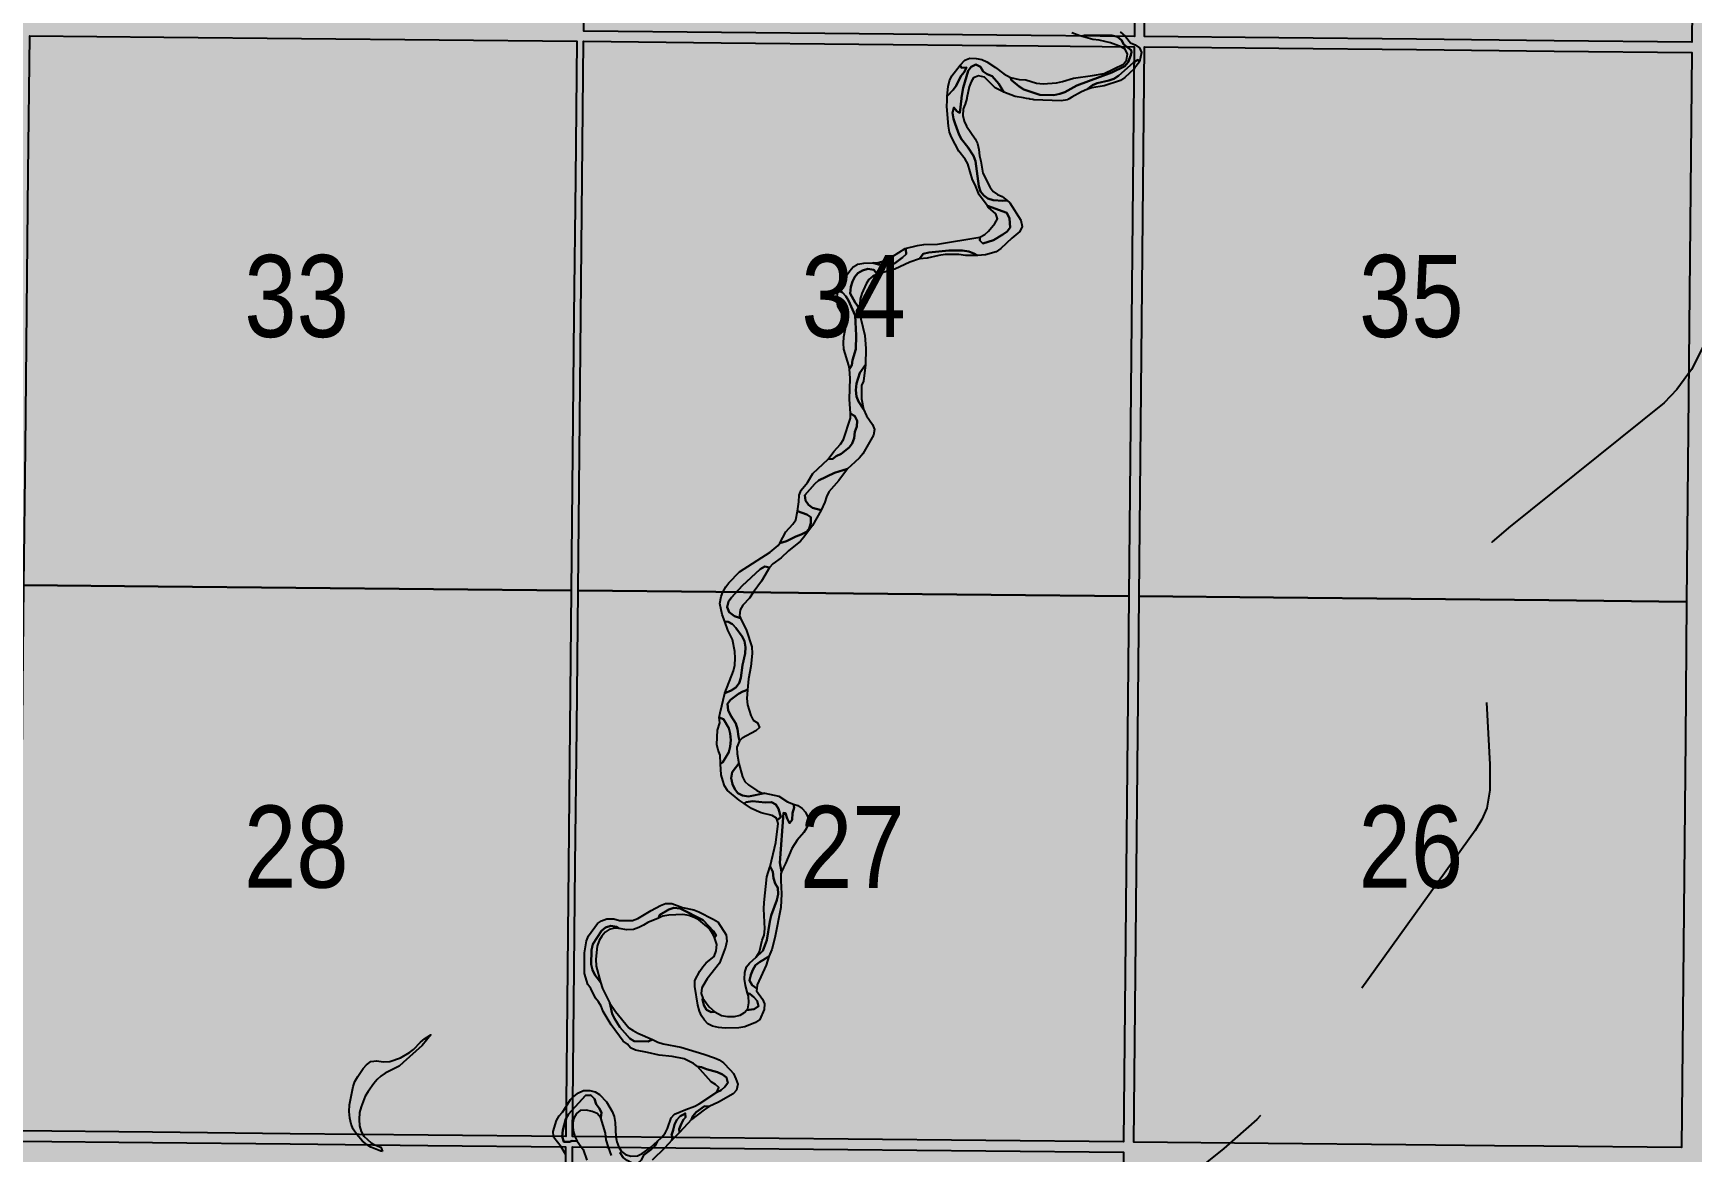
# Model space of a CAD drawing. Extents: x 403018 to 417191, y 6033193 to 6042673.
# Drawn here: x 413162 to 413323.8, y 6037164.9 to 6037274 of the extents above; entities that cross this region are included whole.
import ezdxf

# ---------------------------------------------------------------- set-up
doc = ezdxf.new("R2010")
doc.units = 0
doc.header["$LTSCALE"] = 5
doc.linetypes.add('DASHED2', pattern=[9.525, 6.35, -3.175])
for name, color, linetype in [('Quarters', 8, 'Continuous'), ('RoadSeg', 57, 'DASHED2'), ('T-WATER', 160, 'Continuous')]:
    doc.layers.add(name, color=color, linetype=linetype)
doc.layers.add('ROUTE-MAP-BACKGROUND-H', color=7, linetype='Continuous', true_color=0xf0ebff)
doc.styles.add('120', font='ARIALN.TTF', dxfattribs={"height": 13})

msp = doc.modelspace()

# ---------------------------------------------------------------- hatches: boundary and pattern name
at = {"layer": 'ROUTE-MAP-BACKGROUND-H'}
h = msp.add_hatch(color=256, dxfattribs=at)
h.dxf.hatch_style = 1
h.paths.add_polyline_path([(412923.423, 6037807.465), (416092.9, 6037807.465), (416092.9, 6035965.758), (412923.423, 6035965.758)])

# ---------------------------------------------------------------- linework, layer by layer
at = {"layer": 'Quarters'}
for points in [[(413269.541, 6037286.77), (413269.414, 6037273.714), (413255.988, 6037273.848), (413242.562, 6037273.982), (413229.136, 6037274.116), (413215.71, 6037274.25), (413215.841, 6037287.307), (413215.976, 6037300.699), (413216.111, 6037314.09), (413216.245, 6037327.482), (413229.666, 6037327.347), (413243.087, 6037327.213), (413256.508, 6037327.078), (413269.929, 6037326.944), (413269.8, 6037313.553), (413269.67, 6037300.161), (413269.541, 6037286.77)], [(413323.909, 6037286.222), (413323.788, 6037273.166), (413310.362, 6037273.303), (413296.936, 6037273.439), (413283.51, 6037273.573), (413270.419, 6037273.704), (413270.545, 6037286.76), (413270.674, 6037300.151), (413270.804, 6037313.543), (413270.933, 6037326.934), (413284.02, 6037326.803), (413297.441, 6037326.668), (413310.861, 6037326.532), (413324.282, 6037326.396), (413324.158, 6037313.005), (413324.034, 6037299.614), (413323.909, 6037286.222)], [(413174.212, 6037220.087), (413161.12, 6037220.218), (413161.259, 6037233.61), (413161.398, 6037247.002), (413161.538, 6037260.394), (413161.677, 6037273.786), (413174.764, 6037273.655), (413188.186, 6037273.521), (413201.608, 6037273.387), (413215.03, 6037273.253), (413214.896, 6037259.861), (413214.761, 6037246.469), (413214.626, 6037233.077), (413214.491, 6037219.685), (413201.065, 6037219.819), (413187.638, 6037219.953), (413174.212, 6037220.087)], [(413269.011, 6037232.534), (413268.88, 6037219.142), (413255.45, 6037219.276), (413242.02, 6037219.41), (413228.591, 6037219.544), (413215.161, 6037219.678), (413215.296, 6037233.07), (413215.43, 6037246.462), (413215.565, 6037259.854), (413215.7, 6037273.246), (413229.126, 6037273.112), (413242.552, 6037272.978), (413255.978, 6037272.843), (413256.913, 6037272.834), (413269.405, 6037272.71), (413269.274, 6037259.318), (413269.142, 6037245.926), (413269.011, 6037232.534)], [(413323.405, 6037231.986), (413323.28, 6037218.594), (413309.848, 6037218.73), (413296.415, 6037218.867), (413282.982, 6037219.001), (413269.884, 6037219.132), (413270.015, 6037232.524), (413270.147, 6037245.916), (413270.278, 6037259.308), (413270.409, 6037272.7), (413283.5, 6037272.569), (413296.927, 6037272.435), (413310.353, 6037272.298), (413323.779, 6037272.162), (413323.654, 6037258.77), (413323.53, 6037245.378), (413323.405, 6037231.986)], [(413173.663, 6037166.854), (413160.567, 6037166.985), (413160.702, 6037180.042), (413160.841, 6037193.434), (413160.981, 6037206.826), (413161.12, 6037220.218), (413174.212, 6037220.087), (413187.638, 6037219.953), (413201.065, 6037219.819), (413214.491, 6037219.685), (413214.357, 6037206.293), (413214.222, 6037192.901), (413214.087, 6037179.509), (413213.956, 6037166.451), (413200.525, 6037166.586), (413187.094, 6037166.72), (413173.663, 6037166.854)], [(413268.486, 6037178.965), (413268.359, 6037165.908), (413254.925, 6037166.042), (413241.492, 6037166.176), (413228.059, 6037166.311), (413214.625, 6037166.445), (413214.757, 6037179.502), (413214.891, 6037192.894), (413215.026, 6037206.286), (413215.161, 6037219.678), (413228.591, 6037219.544), (413242.02, 6037219.41), (413255.45, 6037219.276), (413268.88, 6037219.142), (413268.749, 6037205.75), (413268.618, 6037192.357), (413268.486, 6037178.965)], [(413322.907, 6037178.417), (413322.785, 6037165.36), (413309.346, 6037165.496), (413304.539, 6037165.545), (413295.907, 6037165.633), (413282.467, 6037165.767), (413269.363, 6037165.898), (413269.491, 6037178.955), (413269.622, 6037192.347), (413269.753, 6037205.74), (413269.884, 6037219.132), (413282.982, 6037219.001), (413296.415, 6037218.867), (413309.848, 6037218.73), (413323.28, 6037218.594), (413323.156, 6037205.202), (413323.031, 6037191.81), (413322.907, 6037178.417)], [(413173.1, 6037112.281), (413159.999, 6037112.412), (413160.139, 6037125.804), (413160.278, 6037139.196), (413160.417, 6037152.588), (413160.556, 6037165.98), (413173.652, 6037165.85), (413187.084, 6037165.715), (413200.515, 6037165.581), (413213.946, 6037165.447), (413213.811, 6037152.055), (413213.676, 6037138.663), (413213.541, 6037125.271), (413213.407, 6037111.879), (413199.971, 6037112.013), (413186.536, 6037112.147), (413173.1, 6037112.281)], [(413267.955, 6037124.727), (413267.824, 6037111.335), (413254.387, 6037111.47), (413240.95, 6037111.604), (413227.513, 6037111.738), (413214.076, 6037111.872), (413214.211, 6037125.264), (413214.346, 6037138.656), (413214.48, 6037152.048), (413214.615, 6037165.44), (413228.049, 6037165.306), (413241.482, 6037165.172), (413254.915, 6037165.038), (413268.349, 6037164.904), (413268.217, 6037151.512), (413268.086, 6037138.12), (413267.955, 6037124.727)]]:
    msp.add_lwpolyline(points, close=True, dxfattribs=at)
at = {"layer": 'RoadSeg', "flags": 128}
msp.add_lwpolyline([(412923.423, 6037489.055), (412925.639, 6037495.085), (412929.502, 6037506.607), (412930.201, 6037510.703), (412930.567, 6037514.566), (412930.234, 6037516.531), (412929.368, 6037519.461), (412927.637, 6037526.587), (412927.503, 6037527.819), (412927.87, 6037530.183), (412933.897, 6037547.933), (412935.396, 6037552.628), (412937.727, 6037560.886), (412938.526, 6037562.584), (412939.458, 6037563.817), (412940.357, 6037564.483), (412942.855, 6037565.615), (412944.287, 6037566.081), (412947.084, 6037566.68), (412951.213, 6037568.112), (412952.945, 6037568.112), (412953.811, 6037567.879), (412956.441, 6037566.78), (412958.473, 6037566.148), (412959.105, 6037565.948), (412971.293, 6037561.386), (412984.979, 6037555.758), (412989.208, 6037553.827), (412990.973, 6037553.36), (412993.304, 6037553.027), (412996.035, 6037552.994), (412999.265, 6037553.427), (413002.295, 6037553.627), (413008.189, 6037553.028), (413009.588, 6037553.094), (413015.682, 6037553.96), (413020.411, 6037553.727), (413022.209, 6037553.261), (413023.374, 6037552.561), (413027.903, 6037548.565), (413035.229, 6037540.84), (413036.561, 6037539.641), (413038.759, 6037538.109), (413043.254, 6037536.211), (413053.777, 6037532.847), (413056.641, 6037531.615), (413059.105, 6037530.117), (413067.53, 6037523.124), (413068.263, 6037522.725), (413073.124, 6037521.193), (413077.154, 6037520.493), (413080.184, 6037520.46), (413082.648, 6037520.693), (413084.946, 6037521.193), (413086.744, 6037521.925), (413087.91, 6037522.658), (413089.275, 6037523.923), (413090.807, 6037525.022), (413092.172, 6037525.588), (413098.1, 6037527.353), (413102.295, 6037529.018), (413112.418, 6037535.445), (413118.146, 6037538.076), (413122.975, 6037540.973), (413130.134, 6037544.669), (413132.965, 6037546.767), (413137.826, 6037551.795), (413139.058, 6037552.927), (413140.957, 6037554.426), (413142.688, 6037555.192), (413144.786, 6037555.658), (413145.718, 6037555.625), (413146.484, 6037555.392), (413147.65, 6037554.493), (413149.382, 6037551.662), (413150.114, 6037550.83), (413151.746, 6037549.897), (413155.642, 6037548.332), (413159.405, 6037546.201), (413160.57, 6037545.335), (413161.603, 6037544.203), (413163.534, 6037541.406), (413164.833, 6037539.974), (413165.898, 6037539.108), (413167.53, 6037538.409), (413173.191, 6037538.076), (413174.823, 6037537.51), (413176.521, 6037536.61), (413180.917, 6037533.614), (413183.847, 6037532.182), (413191.939, 6037527.453), (413199.631, 6037521.459), (413213.451, 6037511.502), (413215.882, 6037510.403), (413219.311, 6037509.504), (413233.164, 6037507.24), (413241.622, 6037505.109), (413244.986, 6037504.409), (413250.247, 6037504.11), (413260.737, 6037504.01), (413298.566, 6037504.01), (413323.374, 6037503.81), (413375.821, 6037503.877), (413378.619, 6037504.21), (413386.511, 6037506.74), (413389.042, 6037507.407), (413390.307, 6037507.506), (413391.173, 6037507.506), (413392.771, 6037507.074), (413394.203, 6037506.341), (413394.969, 6037505.708), (413393.204, 6037504.243), (413391.373, 6037502.178), (413387.909, 6037495.518), (413386.344, 6037491.855), (413386.078, 6037490.79), (413385.911, 6037487.36), (413386.677, 6037484.096), (413388.675, 6037478.036), (413389.075, 6037475.971), (413389.008, 6037473.241), (413388.642, 6037471.509), (413387.809, 6037469.245), (413382.248, 6037459.221), (413381.582, 6037456.757), (413381.416, 6037454.559), (413381.249, 6037399.947), (413380.95, 6037397.35), (413380.35, 6037394.786), (413379.118, 6037391.922), (413378.152, 6037390.29), (413376.154, 6037387.726), (413374.39, 6037385.895), (413372.991, 6037384.696), (413367.53, 6037380.9), (413366.098, 6037379.268), (413365.465, 6037377.669), (413360.437, 6037345.435), (413360.137, 6037344.403), (413359.404, 6037343.037), (413358.339, 6037341.872), (413341.656, 6037326.554), (413340.49, 6037324.656), (413336.794, 6037316.064), (413336.094, 6037313.634), (413334.962, 6037304.443), (413334.23, 6037301.679), (413332.931, 6037299.581), (413328.502, 6037294.12), (413327.303, 6037292.289), (413326.804, 6037291.289), (413326.371, 6037289.624), (413326.271, 6037287.36), (413326.671, 6037277.836), (413326.637, 6037271.243), (413326.404, 6037267.18), (413325.905, 6037247.833), (413325.705, 6037246.035), (413325.306, 6037244.337), (413323.74, 6037241.24), (413322.309, 6037239.275), (413321.077, 6037237.976), (413305.892, 6037225.788), (413304.293, 6037224.39), (413303.561, 6037223.258), (413303.261, 6037222.325), (413303.128, 6037220.76), (413304.093, 6037202.711), (413304.094, 6037200.214), (413303.794, 6037198.449), (413303.294, 6037197.35), (413302.662, 6037196.284), (413289.308, 6037177.703), (413284.047, 6037170.843), (413281.35, 6037168.113), (413278.153, 6037165.282), (413271.659, 6037160.087), (413270.061, 6037158.322), (413269.129, 6037156.791), (413268.296, 6037154.36), (413267.897, 6037152.362), (413267.763, 6037144.869), (413267.597, 6037142.905), (413262.768, 6037112.102), (413262.469, 6037109.405), (413262.302, 6037105.542), (413257.773, 6037101.08), (413256.774, 6037100.514), (413255.542, 6037100.347), (413251.679, 6037100.481), (413249.715, 6037101.146), (413247.317, 6037102.245), (413225.006, 6037113.001), (413222.675, 6037114.1), (413221.676, 6037114.366), (413220.477, 6037114.033), (413219.645, 6037113.534), (413211.253, 6037105.475), (413210.521, 6037104.61), (413210.088, 6037103.677)], dxfattribs=at)
at = {"layer": 'T-WATER'}
for points in [[(413221.543, 6037164.625), (413222.322, 6037165.2), (413222.691, 6037165.549), (413222.918, 6037165.983), (413223.295, 6037166.358), (413223.662, 6037166.774), (413223.897, 6037167.216), (413224.232, 6037168.268), (413224.559, 6037168.613), (413225.658, 6037169.072), (413226.543, 6037169.387), (413226.978, 6037169.618), (413228.678, 6037170.757), (413229.105, 6037170.967), (413229.48, 6037171.276), (413229.765, 6037171.684), (413229.65, 6037172.21), (413229.249, 6037172.505), (413228.761, 6037172.713), (413227.682, 6037172.999), (413227.2, 6037173.212), (413226.795, 6037173.269), (413226.424, 6037173.575), (413225.493, 6037174.006), (413224.341, 6037174.247), (413223.079, 6037174.375), (413221.934, 6037174.65), (413220.76, 6037174.849), (413220.288, 6037175.08), (413219.969, 6037175.433), (413219.571, 6037175.728), (413218.381, 6037177.342), (413217.597, 6037178.619), (413217.403, 6037179.139), (413217.167, 6037179.574), (413216.868, 6037179.947), (413216.392, 6037180.867), (413216.111, 6037181.259), (413215.775, 6037182.331), (413215.774, 6037184.362), (413215.991, 6037185.526), (413216.168, 6037186.02), (413217.057, 6037187.2), (413217.456, 6037187.49), (413217.976, 6037187.674), (413218.66, 6037187.665), (413219.194, 6037187.502), (413220.471, 6037187.515), (413220.981, 6037187.689), (413222.283, 6037188.473), (413223.197, 6037188.955), (413223.683, 6037189.152), (413224.319, 6037189.156), (413225.331, 6037188.772), (413226.449, 6037188.537), (413226.944, 6037188.34), (413228.331, 6037187.646), (413228.779, 6037187.369), (413229.62, 6037186.096), (413229.673, 6037185.486), (413229.533, 6037184.9), (413228.96, 6037183.362), (413227.764, 6037181.804), (413227.222, 6037180.947), (413227.178, 6037180.385), (413227.344, 6037179.942), (413227.283, 6037179.812), (413227.42, 6037179.239), (413227.693, 6037178.808), (413228.144, 6037178.563), (413228.509, 6037178.585), (413229.144, 6037178.231), (413229.74, 6037178.142), (413230.424, 6037178.146), (413230.977, 6037178.281), (413231.391, 6037178.542), (413231.59, 6037178.753), (413232.344, 6037178.863), (413232.745, 6037179.143), (413232.612, 6037179.677), (413232.299, 6037180.04), (413231.916, 6037180.347), (413231.694, 6037180.412), (413231.481, 6037181.183), (413231.377, 6037181.782), (413231.412, 6037182.422), (413231.575, 6037182.98), (413231.87, 6037183.356), (413232.517, 6037183.921), (413233.178, 6037184.566), (413233.377, 6037185.074), (413233.558, 6037185.594), (413233.854, 6037187.41), (413234, 6037187.98), (413234.555, 6037189.488), (413234.681, 6037190.078), (413234.63, 6037190.682), (413234.385, 6037191.127), (413234.236, 6037191.648), (413234.149, 6037192.238), (413233.893, 6037192.759), (413234.436, 6037195.126), (413234.664, 6037196.962), (413234.578, 6037197.281), (413234.93, 6037197.585), (413234.716, 6037198.4), (413234.439, 6037198.807), (413234.011, 6037199.06), (413233.405, 6037199.026), (413232.161, 6037199.131), (413231.566, 6037199.046), (413231.369, 6037198.917), (413230.856, 6037199.232), (413229.734, 6037200.189), (413229.455, 6037200.628), (413229.288, 6037201.16), (413229.132, 6037201.698), (413229.062, 6037202.787), (413229.279, 6037202.959), (413229.855, 6037203.926), (413230.008, 6037204.464), (413230.062, 6037205.089), (413230.007, 6037205.737), (413229.848, 6037206.268), (413229.332, 6037207.139), (413228.933, 6037207.3), (413229.003, 6037207.751), (413229.478, 6037209.675), (413230.103, 6037209.929), (413230.554, 6037210.244), (413230.869, 6037210.648), (413231.046, 6037211.167), (413231.213, 6037212.406), (413231.449, 6037213.548), (413231.479, 6037214.176), (413231.388, 6037214.751), (413231.161, 6037215.213), (413230.549, 6037216.039), (413230.236, 6037216.396), (413229.788, 6037216.625), (413229.486, 6037216.653), (413229.199, 6037217.342), (413228.989, 6037218.435), (413229.107, 6037219.089), (413229.283, 6037219.537), (413229.568, 6037220.038), (413229.877, 6037220.426), (413230.913, 6037221.498), (413233.907, 6037223.442), (413234.678, 6037224.086), (413234.842, 6037224.313), (413235.474, 6037224.504), (413236.409, 6037224.962), (413236.903, 6037225.137), (413237.36, 6037225.367), (413237.705, 6037225.751), (413237.872, 6037226.245), (413237.874, 6037226.828), (413237.468, 6037227.089), (413236.573, 6037227.427), (413236.703, 6037228.33), (413236.734, 6037228.972), (413236.917, 6037229.47), (413237.537, 6037230.229), (413238.049, 6037231.104), (413239.553, 6037232.507), (413240.023, 6037232.538), (413240.332, 6037232.781), (413240.821, 6037233.002), (413241.59, 6037233.626), (413241.895, 6037234.036), (413242.074, 6037234.54), (413242.148, 6037235.154), (413242.335, 6037235.666), (413242.378, 6037236.242), (413242.153, 6037236.683), (413241.744, 6037236.943), (413241.629, 6037238.354), (413241.682, 6037240.369), (413241.626, 6037241.32), (413241.871, 6037241.658), (413241.918, 6037242.144), (413242.24, 6037243.212), (413242.275, 6037244.563), (413242.18, 6037246.514), (413241.549, 6037247.956), (413241.282, 6037248.387), (413240.955, 6037248.754), (413240.525, 6037248.939), (413240.803, 6037249.645), (413241.656, 6037250.872), (413241.985, 6037251.24), (413242.339, 6037251.446), (413242.437, 6037251.503), (413243.016, 6037251.599), (413243.924, 6037251.639), (413244.466, 6037251.473), (413244.491, 6037251.471), (413244.54, 6037251.468), (413244.792, 6037251.524), (413245.434, 6037251.475), (413246.023, 6037251.572), (413246.804, 6037252.152), (413247.147, 6037252.499), (413247.122, 6037252.966), (413247.049, 6037253.048), (413248.259, 6037253.346), (413248.876, 6037253.427), (413250.202, 6037253.467), (413254.341, 6037254.15), (413254.354, 6037253.817), (413254.648, 6037253.53), (413255.16, 6037253.687), (413255.691, 6037253.868), (413256.59, 6037254.416), (413257.007, 6037254.713), (413257.302, 6037255.095), (413257.245, 6037255.954), (413256.984, 6037256.527), (413255.08, 6037257.19), (413254.266, 6037258.268), (413253.876, 6037259.246), (413253.629, 6037259.729), (413253.165, 6037261.299), (413252.928, 6037261.745), (413252.311, 6037262.525), (413251.584, 6037263.886), (413251.397, 6037264.398), (413251.32, 6037264.78), (413251.285, 6037264.957), (413251.139, 6037266.894), (413251.155, 6037267.482), (413251.16, 6037267.687), (413251.162, 6037267.749), (413251.173, 6037267.88), (413251.747, 6037268.513), (413252.028, 6037268.915), (413252.502, 6037269.846), (413252.811, 6037270.226), (413253.03, 6037270.691), (413252.57, 6037270.66), (413252.417, 6037270.903), (413252.868, 6037271.405), (413253.375, 6037271.616), (413253.995, 6037271.576), (413254.551, 6037271.465), (413255.042, 6037271.256), (413255.875, 6037270.691), (413256.672, 6037270.065), (413257.321, 6037269.724), (413257.443, 6037269.452), (413258.194, 6037268.822), (413258.629, 6037268.543), (413260.19, 6037268.017), (413261.547, 6037268), (413262.131, 6037268.114), (413262.628, 6037268.299), (413263.809, 6037268.942), (413267.228, 6037270.19), (413268.481, 6037270.827), (413268.817, 6037271.223), (413269.055, 6037271.885), (413269.125, 6037272.184), (413269.098, 6037272.381), (413268.386, 6037272.919), (413268.147, 6037273.345), (413267.784, 6037273.672), (413267.238, 6037273.806), (413266.56, 6037273.819), (413264.531, 6037273.806), (413264.216, 6037273.738), (413264.112, 6037273.767), (413263.307, 6037274.072)], [(413268.023, 6037274.157), (413268.537, 6037273.723), (413269.043, 6037273.098), (413269.489, 6037272.887), (413269.908, 6037272.617), (413270.111, 6037272.143), (413269.926, 6037271.236), (413269.769, 6037271.45), (413269.34, 6037271.187), (413267.863, 6037269.886), (413267.428, 6037269.595), (413266.928, 6037269.418), (413265.789, 6037269.17), (413265.326, 6037268.963), (413264.78, 6037268.542), (413264.25, 6037268.304), (413263.316, 6037267.783), (413263.05, 6037267.635), (413262.935, 6037267.572), (413262.882, 6037267.543), (413262.29, 6037267.454), (413259.615, 6037267.535), (413259.499, 6037267.557), (413259.233, 6037267.608), (413259.149, 6037267.624), (413258.882, 6037267.675), (413258.616, 6037267.717), (413257.793, 6037267.847), (413256.672, 6037268.283), (413256.186, 6037269.095), (413255.537, 6037269.831), (413255.05, 6037270.028), (413254.656, 6037270.305), (413254.393, 6037270.752), (413253.941, 6037270.999), (413253.495, 6037270.772), (413253.22, 6037270.357), (413252.71, 6037268.717), (413252.591, 6037267.971), (413252.554, 6037267.735), (413252.547, 6037267.674), (413252.386, 6037266.256), (413252.197, 6037266.363), (413252.098, 6037266.419), (413251.819, 6037266.806), (413251.684, 6037266.254), (413251.787, 6037265.675), (413251.951, 6037265.196), (413252.313, 6037264.136), (413252.568, 6037263.702), (413253.187, 6037262.907), (413253.717, 6037262.065), (413253.908, 6037261.548), (413254.238, 6037259.132), (413254.403, 6037258.604), (413254.732, 6037258.213), (413255.112, 6037257.921), (413255.634, 6037257.742), (413256.574, 6037257.692), (413257.02, 6037257.719), (413257.259, 6037257.481), (413258.354, 6037255.791), (413258.459, 6037255.197), (413258.245, 6037254.693), (413257.46, 6037254.061), (413256.387, 6037253.032), (413255.95, 6037252.729), (413254.893, 6037252.414), (413254.115, 6037252.357), (413253.771, 6037252.56), (413253.255, 6037252.749), (413252.655, 6037252.849), (413251.309, 6037252.834), (413249.366, 6037252.666), (413248.814, 6037252.514), (413248.453, 6037252.023), (413247.515, 6037251.705), (413246.047, 6037251.024), (413244.33, 6037250.541), (413244.015, 6037250.968), (413243.413, 6037251.046), (413242.886, 6037250.897), (413242.455, 6037250.648), (413242.15, 6037250.268), (413241.925, 6037249.82), (413241.76, 6037249.3), (413241.695, 6037248.666), (413242.175, 6037247.763), (413242.56, 6037247.225), (413242.601, 6037247.167), (413242.605, 6037246.824), (413242.75, 6037246.189), (413243.12, 6037244.561), (413243.219, 6037243.292), (413243.203, 6037241.706), (413242.651, 6037240.922), (413242.321, 6037239.866), (413242.253, 6037239.214), (413242.31, 6037238.597), (413242.523, 6037238.105), (413243.01, 6037237.361), (413243.286, 6037236.727), (413243.86, 6037235.891), (413244.055, 6037235.38), (413243.96, 6037234.822), (413242.931, 6037233.026), (413242.596, 6037232.624), (413242.148, 6037232.213), (413241.437, 6037231.549), (413240.16, 6037231.162), (413238.602, 6037230.428), (413238.237, 6037230.083), (413237.262, 6037228.972), (413237.351, 6037228.458), (413237.628, 6037228.057), (413238.012, 6037227.754), (413238.864, 6037227.523), (413238.032, 6037226.028), (413237.179, 6037224.875), (413236.854, 6037224.512), (413235.669, 6037223.564), (413234.98, 6037222.861), (413234.148, 6037222.275), (413233.835, 6037221.92), (413233.367, 6037222.04), (413232.909, 6037221.785), (413231.158, 6037220.156), (413230.118, 6037219.02), (413229.842, 6037218.622), (413229.707, 6037218.052), (413229.894, 6037217.56), (413230.403, 6037217.198), (413231, 6037217.004), (413231.593, 6037215.797), (413232.099, 6037214.191), (413232.124, 6037213.543), (413232.009, 6037212.27), (413231.796, 6037211.06), (413231.682, 6037210.004), (413231.237, 6037209.854), (413230.792, 6037209.605), (413230.027, 6037209.017), (413229.748, 6037208.623), (413229.794, 6037208.021), (413230.027, 6037207.54), (413230.557, 6037206.704), (413230.72, 6037206.156), (413230.799, 6037205.445), (413230.917, 6037205.02), (413230.646, 6037204.418), (413230.671, 6037203.771), (413230.831, 6037202.834), (413230.185, 6037201.979), (413230.097, 6037201.373), (413230.23, 6037200.808), (413230.441, 6037200.317), (413230.742, 6037199.93), (413231.188, 6037199.691), (413231.794, 6037199.602), (413233.39, 6037199.924), (413234.75, 6037199.619), (413235.577, 6037199.093), (413236.162, 6037198.861), (413236.22, 6037198.525), (413236.083, 6037197.973), (413236.036, 6037197.32), (413235.791, 6037196.997), (413235.558, 6037197.454), (413235.387, 6037197.99), (413235.201, 6037197.999), (413234.854, 6037193.125), (413235.013, 6037192.247), (413234.951, 6037192.063), (413234.928, 6037191.415), (413234.987, 6037190.106), (413234.92, 6037188.787), (413234.359, 6037185.819), (413234.058, 6037184.681), (413233.779, 6037184), (413232.849, 6037183.447), (413232.452, 6037183.141), (413232.211, 6037182.7), (413232.024, 6037182.214), (413231.891, 6037181.65), (413232.138, 6037181.207), (413232.588, 6037180.889), (413232.572, 6037180.651), (413233.133, 6037179.823), (413233.356, 6037179.396), (413233.306, 6037178.816), (413232.9, 6037177.864), (413232.453, 6037177.575), (413231.43, 6037177.153), (413230.844, 6037177.035), (413229.501, 6037177.024), (413228.859, 6037177.061), (413228.277, 6037177.207), (413227.826, 6037177.442), (413227.482, 6037177.775), (413227.213, 6037178.202), (413227.002, 6037178.677), (413226.834, 6037179.243), (413226.532, 6037181.065), (413226.561, 6037181.669), (413227.023, 6037182.577), (413227.322, 6037183.002), (413227.659, 6037183.364), (413228.435, 6037184.01), (413228.616, 6037184.534), (413228.684, 6037185.154), (413228.463, 6037185.836), (413228.614, 6037186.06), (413228.357, 6037186.479), (413227.371, 6037187.528), (413225.115, 6037188.692), (413224.513, 6037188.759), (413224.004, 6037188.568), (413223.143, 6037188.058), (413223.001, 6037187.749), (413221.959, 6037187.307), (413221.544, 6037187.042), (413221.075, 6037186.825), (413220.573, 6037186.634), (413219.912, 6037186.609), (413219.176, 6037186.714), (413218.931, 6037186.885), (413218.345, 6037187.001), (413217.826, 6037186.824), (413217.457, 6037186.484), (413216.59, 6037185.184), (413216.457, 6037184.628), (413216.438, 6037183.233), (413216.562, 6037182.683), (413216.799, 6037182.214), (413217.341, 6037181.503), (413217.535, 6037180.87), (413218.268, 6037179.451), (413218.481, 6037178.41), (413218.702, 6037177.935), (413219.247, 6037177.115), (413220.194, 6037175.99), (413220.646, 6037175.725), (413221.992, 6037175.708), (413222.416, 6037175.891), (413222.938, 6037175.649), (413223.458, 6037175.491), (413225.194, 6037175.143), (413227.437, 6037174.481), (413228.47, 6037174.123), (413228.928, 6037173.913), (413229.335, 6037173.62), (413230.006, 6037172.948), (413230.315, 6037172.572), (413230.558, 6037172.083), (413230.729, 6037171.538), (413230.614, 6037170.956), (413230.281, 6037170.597), (413228.872, 6037169.78), (413227.935, 6037169.356), (413227.481, 6037169.392), (413226.678, 6037168.811), (413226.347, 6037168.432), (413226.209, 6037168.088), (413225.044, 6037166.837), (413225.017, 6037167.168), (413225.207, 6037167.66), (413225.458, 6037168.102), (413225.636, 6037168.305), (413225.595, 6037168.731), (413225.579, 6037168.644), (413225.106, 6037168.439), (413224.781, 6037168.073), (413224.56, 6037167.614), (413224.443, 6037167.06), (413224.266, 6037166.56), (413224.415, 6037166.38), (413224.3, 6037166.077), (413223.628, 6037165.35), (413222.374, 6037164.136)], [(413213.938, 6037164.706), (413213.503, 6037165.451), (413212.786, 6037166.342), (413212.774, 6037166.463), (413212.727, 6037166.932), (413213.07, 6037167.996), (413213.303, 6037168.449), (413213.626, 6037168.825), (413213.985, 6037169.373), (413214.437, 6037170.06), (413214.665, 6037170.294), (413215.199, 6037170.7), (413215.681, 6037170.925), (413216.304, 6037170.944), (413216.835, 6037170.794), (413217.265, 6037170.547), (413217.949, 6037169.813), (413218.481, 6037168.893), (413218.682, 6037168.385), (413218.791, 6037167.808), (413218.838, 6037166.403), (413218.947, 6037165.917), (413219.142, 6037165.395), (413219.391, 6037164.985), (413219.278, 6037164.851)], [(413218.428, 6037164.579), (413218.128, 6037165.405), (413217.903, 6037166.117), (413217.874, 6037166.412), (413217.84, 6037166.756), (413217.383, 6037168.268), (413217.453, 6037168.789), (413217.216, 6037169.222), (413216.913, 6037169.587), (413216.762, 6037170.111), (413216.421, 6037170.484), (413215.88, 6037170.426), (413214.224, 6037168.629), (413213.975, 6037168.165), (413213.674, 6037167.077), (413213.604, 6037166.445), (413213.759, 6037165.908), (413214.336, 6037165.925), (413214.594, 6037166.026), (413215.075, 6037166.002), (413215.463, 6037165.432), (413215.646, 6037165.18), (413216.004, 6037164.131)]]:
    msp.add_lwpolyline(points, dxfattribs=at)
for points in [[(413264.216, 6037273.738), (413264.531, 6037273.806), (413266.56, 6037273.819), (413267.238, 6037273.806), (413267.784, 6037273.672), (413268.147, 6037273.345), (413268.386, 6037272.919), (413269.098, 6037272.381), (413269.125, 6037272.184), (413269.055, 6037271.885), (413268.817, 6037271.223), (413268.481, 6037270.827), (413267.228, 6037270.19), (413263.809, 6037268.942), (413262.628, 6037268.299), (413262.131, 6037268.114), (413261.547, 6037268), (413260.19, 6037268.017), (413258.629, 6037268.543), (413258.194, 6037268.822), (413257.443, 6037269.452), (413257.321, 6037269.724), (413258.191, 6037269.531), (413258.843, 6037269.484), (413259.873, 6037269.159), (413260.505, 6037269.109), (413261.81, 6037269.195), (413262.42, 6037269.317), (413263.489, 6037269.649), (413265.318, 6037269.899), (413266.473, 6037270.12), (413268.358, 6037271.02), (413268.661, 6037271.42), (413268.75, 6037271.988), (413268.529, 6037272.475), (413268.129, 6037272.722), (413267.09, 6037273.108), (413265.988, 6037273.343), (413265.37, 6037273.415), (413264.216, 6037273.738)], [(413252.417, 6037270.903), (413252.57, 6037270.66), (413253.03, 6037270.691), (413252.811, 6037270.226), (413252.502, 6037269.846), (413252.028, 6037268.915), (413251.747, 6037268.513), (413251.173, 6037267.88), (413251.254, 6037268.849), (413251.387, 6037269.395), (413251.614, 6037269.881), (413252.417, 6037270.903)], [(413256.672, 6037268.283), (413255.853, 6037268.724), (413254.791, 6037269.763), (413254.207, 6037269.885), (413253.736, 6037269.688), (413253.483, 6037269.286), (413253.296, 6037268.806), (413253.082, 6037267.73), (413253.065, 6037267.668), (413252.914, 6037267.124), (413252.819, 6037266.901), (413252.703, 6037266.632), (413252.684, 6037266.008), (413252.826, 6037265.472), (413253.045, 6037264.977), (413253.875, 6037263.74), (413254.114, 6037263.277), (413254.244, 6037262.703), (413254.299, 6037262.088), (413254.448, 6037261.566), (413254.649, 6037260.373), (413255.356, 6037258.986), (413255.629, 6037258.589), (413256.055, 6037258.322), (413256.527, 6037258.107), (413257.02, 6037257.719), (413256.574, 6037257.692), (413255.634, 6037257.742), (413255.112, 6037257.921), (413254.732, 6037258.213), (413254.403, 6037258.604), (413254.238, 6037259.132), (413253.908, 6037261.548), (413253.717, 6037262.065), (413253.187, 6037262.907), (413252.568, 6037263.702), (413252.313, 6037264.136), (413251.951, 6037265.196), (413251.787, 6037265.675), (413251.684, 6037266.254), (413251.819, 6037266.806), (413252.098, 6037266.419), (413252.197, 6037266.363), (413252.386, 6037266.256), (413252.547, 6037267.674), (413252.554, 6037267.735), (413252.591, 6037267.971), (413252.71, 6037268.717), (413253.22, 6037270.357), (413253.495, 6037270.772), (413253.941, 6037270.999), (413254.393, 6037270.752), (413254.656, 6037270.305), (413255.05, 6037270.028), (413255.537, 6037269.831), (413256.186, 6037269.095), (413256.672, 6037268.283)], [(413269.926, 6037271.236), (413269.431, 6037270.613), (413269.384, 6037270.568), (413268.477, 6037269.709), (413268.048, 6037269.434), (413266.476, 6037268.903), (413265.268, 6037268.696), (413264.78, 6037268.542), (413265.326, 6037268.963), (413265.789, 6037269.17), (413266.928, 6037269.418), (413267.428, 6037269.595), (413267.863, 6037269.886), (413269.34, 6037271.187), (413269.769, 6037271.45), (413269.926, 6037271.236)], [(413255.08, 6037257.19), (413256.984, 6037256.527), (413257.245, 6037255.954), (413257.302, 6037255.095), (413257.007, 6037254.713), (413256.59, 6037254.416), (413255.691, 6037253.868), (413255.16, 6037253.687), (413254.648, 6037253.53), (413254.354, 6037253.817), (413254.341, 6037254.15), (413254.844, 6037254.393), (413255.199, 6037254.744), (413255.818, 6037255.473), (413256.069, 6037255.921), (413255.913, 6037256.418), (413255.176, 6037257.054), (413255.08, 6037257.19)], [(413247.049, 6037253.048), (413247.122, 6037252.966), (413247.147, 6037252.499), (413246.804, 6037252.152), (413246.023, 6037251.572), (413245.434, 6037251.475), (413244.792, 6037251.524), (413244.54, 6037251.468), (413244.491, 6037251.471), (413244.466, 6037251.473), (413243.924, 6037251.639), (413244.338, 6037251.646), (413244.875, 6037251.793), (413245.828, 6037252.273), (413247.049, 6037253.048)], [(413254.115, 6037252.357), (413252.932, 6037252.372), (413252.31, 6037252.446), (413250.96, 6037252.445), (413250.334, 6037252.36), (413249.205, 6037252.109), (413248.453, 6037252.023), (413248.814, 6037252.514), (413249.366, 6037252.666), (413251.309, 6037252.834), (413252.655, 6037252.849), (413253.255, 6037252.749), (413253.771, 6037252.56), (413254.115, 6037252.357)], [(413244.33, 6037250.541), (413243.893, 6037250.351), (413243.528, 6037250.003), (413243.255, 6037249.586), (413242.839, 6037248.64), (413242.676, 6037248.088), (413242.601, 6037247.167), (413242.56, 6037247.225), (413242.175, 6037247.763), (413241.695, 6037248.666), (413241.76, 6037249.3), (413241.925, 6037249.82), (413242.15, 6037250.268), (413242.455, 6037250.648), (413242.886, 6037250.897), (413243.413, 6037251.046), (413244.015, 6037250.968), (413244.33, 6037250.541)], [(413241.626, 6037241.32), (413241.576, 6037241.631), (413241.096, 6037243.209), (413241.031, 6037243.812), (413241.079, 6037244.424), (413241.323, 6037245.558), (413241.229, 6037246.123), (413241.183, 6037246.205), (413240.481, 6037247.429), (413240.383, 6037248.162), (413240.525, 6037248.939), (413240.955, 6037248.754), (413241.282, 6037248.387), (413241.549, 6037247.956), (413242.18, 6037246.514), (413242.275, 6037244.563), (413242.24, 6037243.212), (413241.918, 6037242.144), (413241.871, 6037241.658), (413241.626, 6037241.32)], [(413243.203, 6037241.706), (413242.985, 6037240.111), (413242.812, 6037239.687), (413242.817, 6037238.369), (413243.01, 6037237.361), (413242.523, 6037238.105), (413242.31, 6037238.597), (413242.253, 6037239.214), (413242.321, 6037239.866), (413242.651, 6037240.922), (413243.203, 6037241.706)], [(413241.744, 6037236.943), (413242.153, 6037236.683), (413242.378, 6037236.242), (413242.335, 6037235.666), (413242.148, 6037235.154), (413242.074, 6037234.54), (413241.895, 6037234.036), (413241.59, 6037233.626), (413240.821, 6037233.002), (413240.332, 6037232.781), (413240.023, 6037232.538), (413239.553, 6037232.507), (413240.089, 6037233.242), (413240.769, 6037233.969), (413241.036, 6037234.401), (413241.743, 6037236.486), (413241.744, 6037236.943)], [(413241.437, 6037231.549), (413240.579, 6037230.424), (413239.628, 6037229.311), (413239.373, 6037228.832), (413239.239, 6037228.298), (413238.864, 6037227.523), (413238.012, 6037227.754), (413237.628, 6037228.057), (413237.351, 6037228.458), (413237.262, 6037228.972), (413238.237, 6037230.083), (413238.602, 6037230.428), (413240.16, 6037231.162), (413241.437, 6037231.549)], [(413236.573, 6037227.427), (413237.468, 6037227.089), (413237.874, 6037226.828), (413237.872, 6037226.245), (413237.705, 6037225.751), (413237.36, 6037225.367), (413236.903, 6037225.137), (413236.409, 6037224.962), (413235.474, 6037224.504), (413234.842, 6037224.313), (413235.42, 6037225.425), (413236.108, 6037226.168), (413236.393, 6037226.59), (413236.573, 6037227.427)], [(413233.835, 6037221.92), (413233.036, 6037220.584), (413232.246, 6037219.507), (413231.886, 6037218.942), (413231.228, 6037218.254), (413230.967, 6037217.818), (413230.906, 6037217.212), (413231, 6037217.004), (413230.403, 6037217.198), (413229.894, 6037217.56), (413229.707, 6037218.052), (413229.842, 6037218.622), (413230.118, 6037219.02), (413231.158, 6037220.156), (413232.909, 6037221.785), (413233.367, 6037222.04), (413233.835, 6037221.92)], [(413229.486, 6037216.653), (413229.788, 6037216.625), (413230.236, 6037216.396), (413230.549, 6037216.039), (413231.161, 6037215.213), (413231.388, 6037214.751), (413231.479, 6037214.176), (413231.449, 6037213.548), (413231.213, 6037212.406), (413231.046, 6037211.167), (413230.869, 6037210.648), (413230.554, 6037210.244), (413230.103, 6037209.929), (413229.478, 6037209.675), (413230.325, 6037211.864), (413230.438, 6037212.422), (413230.48, 6037213.083), (413230.455, 6037213.741), (413230.234, 6037214.902), (413229.782, 6037215.834), (413229.486, 6037216.653)], [(413231.682, 6037210.004), (413231.627, 6037209.162), (413231.686, 6037208.549), (413232, 6037207.49), (413232.225, 6037207.057), (413232.648, 6037206.788), (413232.859, 6037206.313), (413232.494, 6037206.01), (413231.152, 6037205.297), (413230.917, 6037205.02), (413230.799, 6037205.445), (413230.72, 6037206.156), (413230.557, 6037206.704), (413230.027, 6037207.54), (413229.794, 6037208.021), (413229.748, 6037208.623), (413230.027, 6037209.017), (413230.792, 6037209.605), (413231.237, 6037209.854), (413231.682, 6037210.004)], [(413229.062, 6037202.787), (413229.006, 6037203.627), (413228.819, 6037204.122), (413228.692, 6037204.676), (413228.743, 6037206.074), (413228.991, 6037206.794), (413228.933, 6037207.3), (413229.332, 6037207.139), (413229.848, 6037206.268), (413230.007, 6037205.737), (413230.062, 6037205.089), (413230.008, 6037204.464), (413229.855, 6037203.926), (413229.279, 6037202.959), (413229.062, 6037202.787)], [(413233.39, 6037199.924), (413231.794, 6037199.602), (413231.188, 6037199.691), (413230.742, 6037199.93), (413230.441, 6037200.317), (413230.23, 6037200.808), (413230.097, 6037201.373), (413230.185, 6037201.979), (413230.831, 6037202.834), (413231.202, 6037201.521), (413231.423, 6037201.068), (413231.778, 6037200.735), (413232.599, 6037200.199), (413233.055, 6037199.967), (413233.39, 6037199.924)], [(413234.578, 6037197.281), (413234.518, 6037197.501), (413234.09, 6037197.746), (413233.028, 6037198.015), (413232.555, 6037198.216), (413232.085, 6037198.431), (413231.369, 6037198.917), (413231.566, 6037199.046), (413232.161, 6037199.131), (413233.405, 6037199.026), (413234.011, 6037199.06), (413234.439, 6037198.807), (413234.716, 6037198.4), (413234.93, 6037197.585), (413234.578, 6037197.281)], [(413236.162, 6037198.861), (413236.587, 6037198.709), (413237.012, 6037198.425), (413237.328, 6037198.071), (413237.571, 6037197.596), (413237.649, 6037196.997), (413237.45, 6037196.513), (413237.187, 6037196.086), (413236.531, 6037195.351), (413236.003, 6037194.542), (413235.396, 6037193.054), (413235.184, 6037192.691), (413235.013, 6037192.247), (413234.854, 6037193.125), (413235.201, 6037197.999), (413235.387, 6037197.99), (413235.558, 6037197.454), (413235.791, 6037196.997), (413236.036, 6037197.32), (413236.083, 6037197.973), (413236.22, 6037198.525), (413236.162, 6037198.861)], [(413233.893, 6037192.759), (413234.149, 6037192.238), (413234.236, 6037191.648), (413234.385, 6037191.127), (413234.63, 6037190.682), (413234.681, 6037190.078), (413234.555, 6037189.488), (413234, 6037187.98), (413233.854, 6037187.41), (413233.558, 6037185.594), (413233.377, 6037185.074), (413233.178, 6037184.566), (413232.517, 6037183.921), (413232.869, 6037184.462), (413233.13, 6037185.584), (413233.299, 6037186.092), (413233.366, 6037186.706), (413233.273, 6037188.657), (413233.32, 6037189.275), (413233.572, 6037191.772), (413233.873, 6037192.704), (413233.893, 6037192.759)], [(413228.463, 6037185.836), (413228.328, 6037186.147), (413228.045, 6037186.584), (413227.717, 6037186.929), (413226.951, 6037187.557), (413226.483, 6037187.807), (413225.947, 6037187.992), (413225.377, 6037188.099), (413224.027, 6037188.039), (413223.44, 6037187.93), (413223.278, 6037187.864), (413223.184, 6037187.824), (413223.001, 6037187.749), (413223.143, 6037188.058), (413224.004, 6037188.568), (413224.513, 6037188.759), (413225.115, 6037188.692), (413227.371, 6037187.528), (413228.357, 6037186.479), (413228.614, 6037186.06), (413228.463, 6037185.836)], [(413219.176, 6037186.714), (413218.698, 6037186.746), (413218.204, 6037186.633), (413217.793, 6037186.362), (413217.48, 6037185.987), (413217.205, 6037185.545), (413217.036, 6037185.005), (413216.895, 6037183.737), (413216.927, 6037183.055), (413217.341, 6037181.503), (413216.799, 6037182.214), (413216.562, 6037182.683), (413216.438, 6037183.233), (413216.457, 6037184.628), (413216.59, 6037185.184), (413217.457, 6037186.484), (413217.826, 6037186.824), (413218.345, 6037187.001), (413218.931, 6037186.885), (413219.176, 6037186.714)], [(413233.779, 6037184), (413233.498, 6037183.168), (413232.612, 6037181.233), (413232.588, 6037180.889), (413232.138, 6037181.207), (413231.891, 6037181.65), (413232.024, 6037182.214), (413232.211, 6037182.7), (413232.452, 6037183.141), (413232.849, 6037183.447), (413233.779, 6037184)], [(413228.509, 6037178.585), (413228.144, 6037178.563), (413227.693, 6037178.808), (413227.42, 6037179.239), (413227.283, 6037179.812), (413227.344, 6037179.942), (413227.642, 6037179.463), (413227.958, 6037179.09), (413228.509, 6037178.585)], [(413231.694, 6037180.412), (413231.916, 6037180.347), (413232.299, 6037180.04), (413232.612, 6037179.677), (413232.745, 6037179.143), (413232.344, 6037178.863), (413231.59, 6037178.753), (413231.722, 6037178.892), (413231.82, 6037179.482), (413231.783, 6037180.116), (413231.694, 6037180.412)], [(413222.416, 6037175.891), (413221.992, 6037175.708), (413220.646, 6037175.725), (413220.194, 6037175.99), (413219.247, 6037177.115), (413218.702, 6037177.935), (413218.481, 6037178.41), (413218.268, 6037179.451), (413218.81, 6037178.624), (413220.127, 6037177.054), (413220.518, 6037176.773), (413220.984, 6037176.532), (413222.416, 6037175.891)], [(413196.088, 6037164.976), (413195.934, 6037165.018), (413194.947, 6037165.402), (413194.605, 6037165.64), (413194.13, 6037165.988), (413193.599, 6037166.655), (413193.22, 6037167.173), (413193.027, 6037167.658), (413192.887, 6037168.219), (413192.84, 6037168.867), (413192.864, 6037169.527), (413193.224, 6037171.326), (413193.403, 6037171.821), (413193.665, 6037172.288), (413194.208, 6037173.088), (413194.539, 6037173.442), (413194.954, 6037173.749), (413195.54, 6037173.839), (413196.154, 6037173.74), (413196.8, 6037173.742), (413197.831, 6037174.104), (413198.725, 6037174.622), (413199.11, 6037174.914), (413199.788, 6037175.644), (413200.18, 6037175.962), (413200.806, 6037176.367), (413199.963, 6037175.316), (413198.116, 6037173.645), (413197.712, 6037173.318), (413196.346, 6037172.611), (413195.915, 6037172.332), (413195.56, 6037172.018), (413195.247, 6037171.615), (413194.675, 6037170.83), (413194.41, 6037170.37), (413194.009, 6037169.329), (413193.852, 6037168.777), (413193.805, 6037168.112), (413193.851, 6037167.468), (413194.006, 6037166.931), (413194.163, 6037166.649), (413194.255, 6037166.484), (413194.972, 6037165.838), (413195.335, 6037165.633), (413195.909, 6037165.404), (413196.088, 6037164.976)], [(413228.678, 6037170.757), (413228.902, 6037171.208), (413228.556, 6037171.529), (413228.125, 6037171.782), (413226.795, 6037173.269), (413227.2, 6037173.212), (413227.682, 6037172.999), (413228.761, 6037172.713), (413229.249, 6037172.505), (413229.65, 6037172.21), (413229.765, 6037171.684), (413229.48, 6037171.276), (413229.105, 6037170.967), (413228.678, 6037170.757)], [(413217.383, 6037168.268), (413217.029, 6037168.673), (413216.537, 6037168.89), (413215.969, 6037168.999), (413215.371, 6037168.981), (413215, 6037168.674), (413214.731, 6037168.228), (413214.64, 6037167.783), (413214.637, 6037167.559), (413214.636, 6037167.435), (413214.69, 6037166.999), (413214.849, 6037166.442), (413215.075, 6037166.002), (413214.594, 6037166.026), (413214.336, 6037165.925), (413213.759, 6037165.908), (413213.604, 6037166.445), (413213.674, 6037167.077), (413213.975, 6037168.165), (413214.224, 6037168.629), (413215.88, 6037170.426), (413216.421, 6037170.484), (413216.762, 6037170.111), (413216.913, 6037169.587), (413217.216, 6037169.222), (413217.453, 6037168.789), (413217.383, 6037168.268)], [(413224.3, 6037166.077), (413224.415, 6037166.38), (413224.266, 6037166.56), (413224.443, 6037167.06), (413224.56, 6037167.614), (413224.781, 6037168.073), (413225.106, 6037168.439), (413225.579, 6037168.644), (413225.595, 6037168.731), (413225.636, 6037168.305), (413225.458, 6037168.102), (413225.207, 6037167.66), (413225.017, 6037167.168), (413225.044, 6037166.837), (413224.56, 6037166.346), (413224.3, 6037166.077)], [(413227.935, 6037169.356), (413227.47, 6037169.058), (413226.209, 6037168.088), (413226.347, 6037168.432), (413226.678, 6037168.811), (413227.481, 6037169.392), (413227.935, 6037169.356)], [(413222.918, 6037165.983), (413222.691, 6037165.549), (413222.322, 6037165.2), (413221.543, 6037164.625), (413221.323, 6037164.15), (413220.971, 6037163.812), (413220.381, 6037163.868), (413219.939, 6037164.097), (413219.564, 6037164.406), (413219.278, 6037164.851), (413219.391, 6037164.985), (413219.79, 6037164.692), (413220.31, 6037164.535), (413220.962, 6037164.551), (413221.415, 6037164.772), (413222.212, 6037165.364), (413222.918, 6037165.983)]]:
    msp.add_lwpolyline(points, close=True, dxfattribs=at)

# ---------------------------------------------------------------- texts
at = {"layer": 'RoadSeg', "style": '120'}
for s, p in [('33', (413182.609, 6037244.405)), ('34', (413236.927, 6037244.405)), ('35', (413291.329, 6037244.405)), ('28', (413182.579, 6037190.712)), ('27', (413236.81, 6037190.677)), ('26', (413291.284, 6037190.704))]:
    msp.add_text(s, height=8.0041, dxfattribs=at).set_placement(p)

doc.saveas('drawing.dxf')
